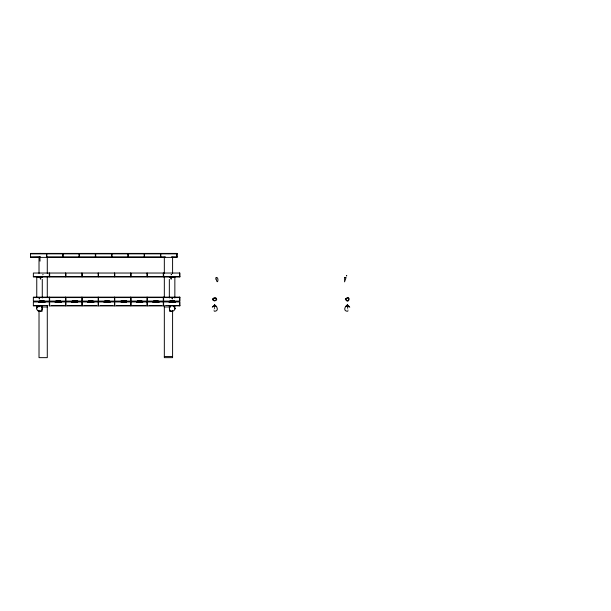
<?xml version="1.0" encoding="UTF-8"?>
<svg xmlns="http://www.w3.org/2000/svg" width="611" height="611" viewBox="0 0 611 611"><rect width="100%" height="100%" fill="white"/><g stroke="black" fill="none" stroke-linecap="round" stroke-linejoin="round"><path stroke-width="0.92" d="M214.675 308.364L214.392 308.41M348.049 310.09L348.079 310.205M347.338 304.591L347.674 304.4L347.208 304.477M213.987 310.205L214.018 310.067M39.28 306.745L39.325 306.073L39.28 306.523M215.607 278.952L215.576 279.067M38.989 298.787L39.356 298.412L39.432 298.962M42.724 274.82L43.075 274.484M171.607 274.492L171.088 274.79L171.561 274.415M172.012 298.649L172.585 298.794L172.035 298.573M214.767 304.645L214.408 304.774L214.69 304.385M212.3 307.272C215.729 301.964 220.54 311.732 214.24 311.205M349.759 307.272C346.33 301.964 341.518 311.732 347.819 311.205M39.914 253.359L40.204 253.351M40.341 253.489L39.914 253.458M40.036 261.141L39.936 256.887M168.277 253.496L168.392 253.489M168.407 253.596L168.636 253.618M39.448 257.178L30.55 257.376L30.55 253.412L46.505 253.412L46.505 257.376M165.268 257.277L160.815 257.376L160.815 253.412L176.77 253.412L176.77 257.376L171.477 257.223M42.258 305.721L33.361 305.92L33.361 301.949L49.315 301.949L49.315 305.92M30.55 253.855L177.098 253.855M30.55 256.933L40.502 256.933M46.833 256.933L165.337 256.933M171.668 256.933L177.098 256.933M33.361 276.554L179.909 276.554M36.759 297.053L36.759 277.531L41.349 277.531M170.263 277.531L174.853 277.531L174.853 297.977M33.361 297.572L48.743 297.572M50.553 297.572L65.026 297.572M66.836 297.572L81.309 297.572M83.119 297.572L97.592 297.572M99.402 297.572L113.875 297.572M115.685 297.572L130.158 297.572M131.968 297.572L146.441 297.572M148.252 297.572L162.725 297.572M164.535 297.572L179.909 297.572M39.692 300.658L44.213 300.658M55.975 300.658L60.497 300.658M72.258 300.658L77.689 300.658M88.542 300.658L93.063 300.658M104.825 300.658L109.346 300.658M121.108 300.658L126.538 300.658M137.391 300.658L141.912 300.658M153.674 300.658L158.196 300.658M169.957 300.658L174.479 300.658M38.989 301.903L39.57 301.903M38.989 302.01L39.57 302.01M172.012 302.04L172.585 302.04M172.012 302.14L172.585 302.14M38.791 302.392L45.122 302.392M55.074 302.392L61.406 302.392M71.357 302.392L77.689 302.392M87.64 302.392L93.972 302.392M103.923 302.392L110.255 302.392M121.108 302.392L126.538 302.392M136.49 302.392L142.821 302.392M152.773 302.392L159.104 302.392M169.056 302.392L175.388 302.392M33.361 305.477L47.834 305.477M51.454 305.477L64.117 305.477M67.737 305.477L80.4 305.477M84.02 305.477L96.683 305.477M100.303 305.477L112.966 305.477M116.586 305.477L129.249 305.477M132.87 305.477L145.533 305.477M149.153 305.477L161.816 305.477M165.436 305.477L179.909 305.477M47.284 306.959L42.083 306.959L42.083 311.274L39.02 311.274M164.328 306.959L169.53 306.959L169.53 311.274L172.592 311.274M164.328 356.549L172.592 356.549M172.523 305.721L179.581 305.92L179.581 301.949L163.626 301.949L163.626 305.92M347.613 308.662L347.705 308.715M179.909 273.033L179.909 276.997M179.909 297.137L179.909 301.101M179.909 301.949L179.909 305.92M177.098 253.412L177.098 257.376M175.12 308.257L175.12 308.83M175.021 308.257L175.021 308.83M174.853 305.416L174.853 307.272A2.757 0.435 0 0 0 174.043 306.966M172.592 273.453L172.592 257.368L164.328 257.368L164.328 273.453M172.592 310.35L172.592 357.649L164.328 357.649L164.328 305.615M169.339 279.395L169.339 297.977M169.339 305.416L169.339 307.272A2.757 0.435 0 0 1 170.721 306.898M164.328 276.287L164.328 297.099M47.284 273.453L47.284 257.368L39.02 257.368L39.02 273.453M47.284 276.287L47.284 297.099M47.284 305.615L47.284 357.649L39.02 357.649L39.02 310.35M42.274 279.395L42.274 297.977M42.274 305.416L42.274 307.272M36.759 305.416L36.759 307.272A2.757 0.435 0 0 1 38.142 306.898M36.591 308.257L36.492 308.83M212.788 306.569A2.734 2.704 0 0 1 216.691 306.569M345.368 306.569A2.734 2.704 0 0 1 349.271 306.569M169.339 277.531A2.757 0.435 0 0 1 172.096 277.096A2.757 0.435 0 0 1 174.853 277.531M41.464 306.966A2.757 0.435 0 0 1 42.174 307.157M36.759 277.531A2.757 0.435 0 0 1 39.516 277.096A2.757 0.435 0 0 1 42.274 277.531M344.657 277.425L344.566 281.847L346.078 277.531L344.657 277.425M347.476 306.997L347.827 307.15L347.476 306.997M212.727 299.039C212.162 302.224 218.738 300.749 216.149 298.145L214.026 297.778L212.727 299.039M345.345 299.039C348.957 305.729 351.363 293.746 345.345 299.039M213.124 299.046C215.591 304.362 218.555 295.021 213.124 299.046M345.704 299.046C348.171 304.362 351.134 295.021 345.704 299.046M217.982 275.408L217.982 275.408M40.227 278.738L40.807 278.891L40.227 278.738M170.805 278.738L171.386 278.891L170.805 278.738M346.391 275.63L346.735 275.851L346.391 275.63M214.224 306.982L214.553 307.173L214.247 306.921M216.309 277.493L215.981 277.531C217.241 287.353 219.502 276.898 216.309 277.493M49.315 273.033L33.361 273.033L33.361 276.997L49.315 276.997L49.315 273.033M65.598 273.033L49.644 273.033L49.644 276.997L65.598 276.997L65.598 273.033M81.882 273.033L65.927 273.033L65.927 276.997L81.882 276.997L81.882 273.033M98.165 273.033L82.21 273.033L82.21 276.997L98.165 276.997L98.165 273.033M114.448 273.033L98.493 273.033L98.493 276.997L114.448 276.997L114.448 273.033M130.731 273.033L114.776 273.033L114.776 276.997L130.731 276.997L130.731 273.033M147.014 273.033L131.06 273.033L131.06 276.997L147.014 276.997L147.014 273.033M163.297 273.033L147.343 273.033L147.343 276.997L163.297 276.997L163.297 273.033M179.581 273.033L163.626 273.033L163.626 276.997L179.581 276.997L179.581 273.033M49.315 297.137L33.361 297.137L33.361 301.101L49.315 301.101L49.315 297.137M65.598 297.137L49.644 297.137L49.644 301.101L65.598 301.101L65.598 297.137M81.882 297.137L65.927 297.137L65.927 301.101L81.882 301.101L81.882 297.137M98.165 297.137L82.21 297.137L82.21 301.101L98.165 301.101L98.165 297.137M114.448 297.137L98.493 297.137L98.493 301.101L114.448 301.101L114.448 297.137M130.731 297.137L114.776 297.137L114.776 301.101L130.731 301.101L130.731 297.137M147.014 297.137L131.06 297.137L131.06 301.101L147.014 301.101L147.014 297.137M163.297 297.137L147.343 297.137L147.343 301.101L163.297 301.101L163.297 297.137M179.581 297.137L163.626 297.137L163.626 301.101L179.581 301.101L179.581 297.137M62.788 253.412L46.833 253.412L46.833 257.376L62.788 257.376L62.788 253.412M79.071 253.412L63.116 253.412L63.116 257.376L79.071 257.376L79.071 253.412M95.354 253.412L79.399 253.412L79.399 257.376L95.354 257.376L95.354 253.412M111.637 253.412L95.683 253.412L95.683 257.376L111.637 257.376L111.637 253.412M127.92 253.412L111.966 253.412L111.966 257.376L127.92 257.376L127.92 253.412M144.204 253.412L128.249 253.412L128.249 257.376L144.204 257.376L144.204 253.412M160.487 253.412L144.532 253.412L144.532 257.376L160.487 257.376L160.487 253.412M65.598 301.949L49.644 301.949L49.644 305.92L65.598 305.92L65.598 301.949M81.882 301.949L65.927 301.949L65.927 305.92L81.882 305.92L81.882 301.949M98.165 301.949L82.21 301.949L82.21 305.92L98.165 305.92L98.165 301.949M114.448 301.949L98.493 301.949L98.493 305.92L114.448 305.92L114.448 301.949M130.731 301.949L114.776 301.949L114.776 305.92L130.731 305.92L130.731 301.949M147.014 301.949L131.06 301.949L131.06 305.92L147.014 305.92L147.014 301.949M163.297 301.949L147.343 301.949L147.343 305.92L163.297 305.92L163.297 301.949M170.148 310.464A2.757 2.757 0 0 0 174.761 309.235A2.757 2.757 0 0 0 171.386 305.859A2.757 2.757 0 0 0 170.148 310.464M38.142 310.907A2.757 2.757 0 0 0 42.274 308.517A2.757 2.757 0 0 0 38.142 306.134A2.757 2.757 0 0 0 38.142 310.907"/></g></svg>
